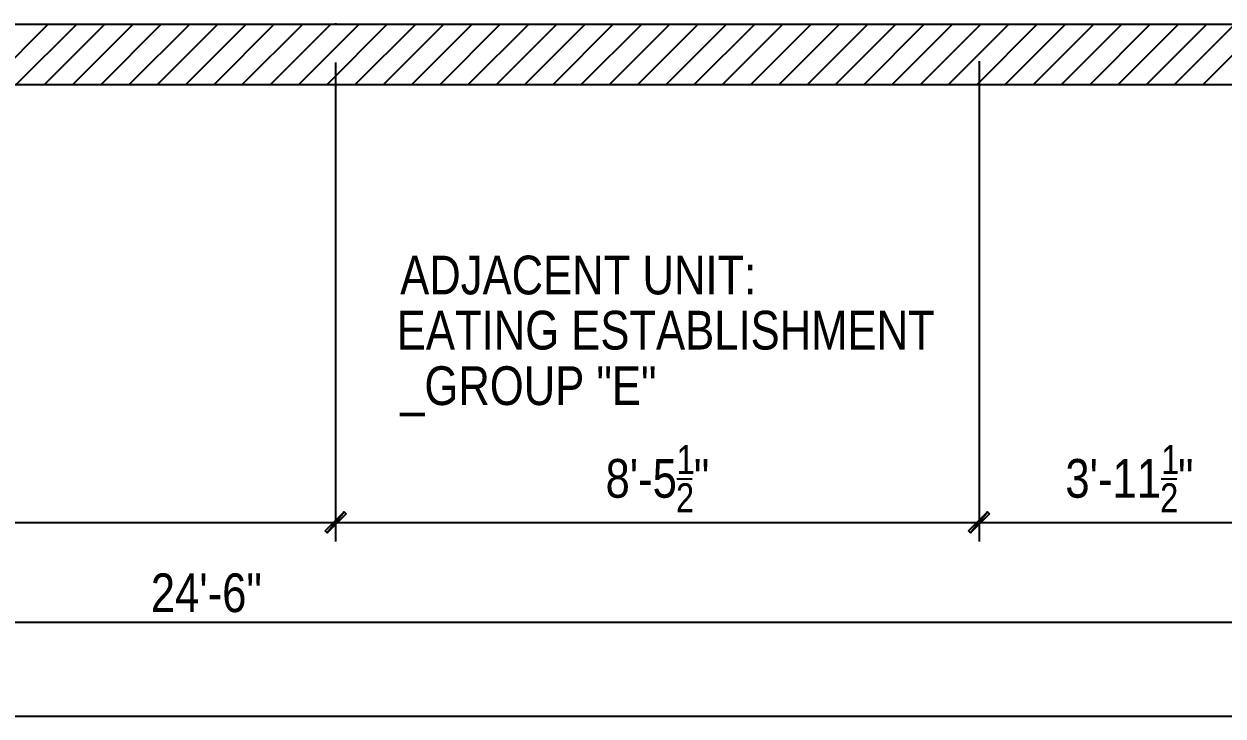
# Model space of a CAD drawing. Header units: millimetres. Extents: x -2604 to 15910, y -8758 to 4238.
# Drawn here: x 8570 to 13371, y -8217 to -5447 of the extents above; entities that cross this region are included whole.
import ezdxf
from ezdxf.enums import TextEntityAlignment as Align

# ---------------------------------------------------------------- set-up
doc = ezdxf.new("R2010")
doc.units = ezdxf.units.MM
doc.layers.add('SOURCE_TEXT', color=7, linetype='Continuous')
doc.layers.add('SOURCE_TRACE', color=8, linetype='Continuous')

msp = doc.modelspace()

# ---------------------------------------------------------------- linework, layer by layer
at = {"layer": 'SOURCE_TRACE'}
for p, q in [((13596.8, -5449.8), (6123.1, -5449.8)), ((8426, -5689.6), (8665.8, -5449.8)), ((8538.5, -5689.6), (8779.6, -5449.8)), ((8652.3, -5689.6), (8892, -5449.8)), ((8764.7, -5689.6), (9005.8, -5449.8)), ((8878.5, -5689.6), (9118.3, -5449.8)), ((8990.9, -5689.6), (9232.1, -5449.8)), ((9104.7, -5689.6), (9344.5, -5449.8)), ((9217.2, -5689.6), (9458.3, -5449.8)), ((9330.9, -5689.6), (9570.7, -5449.8)), ((9443.4, -5689.6), (9684.5, -5449.8)), ((9557.2, -5689.6), (9796.9, -5449.8)), ((9669.6, -5689.6), (9910.7, -5449.8)), ((9783.4, -5689.6), (10023.2, -5449.8)), ((9817.3, -5444.4), (9817.3, -5449.8)), ((9895.8, -5689.6), (10137, -5449.8)), ((10009.6, -5689.6), (10249.4, -5449.8)), ((10122.1, -5689.6), (10363.2, -5449.8)), ((10235.9, -5689.6), (10475.6, -5449.8)), ((10348.3, -5689.6), (10589.4, -5449.8)), ((10462.1, -5689.6), (10701.9, -5449.8)), ((10574.5, -5689.6), (10815.7, -5449.8)), ((10688.3, -5689.6), (10928.1, -5449.8)), ((10800.8, -5689.6), (11041.9, -5449.8)), ((10914.5, -5689.6), (11154.3, -5449.8)), ((11027, -5689.6), (11268.1, -5449.8)), ((11140.8, -5689.6), (11380.6, -5449.8)), ((11253.2, -5689.6), (11494.3, -5449.8)), ((11367, -5689.6), (11606.8, -5449.8)), ((11479.4, -5689.6), (11720.6, -5449.8)), ((11593.2, -5689.6), (11833, -5449.8)), ((11707, -5689.6), (11946.8, -5449.8)), ((11819.5, -5689.6), (12059.2, -5449.8)), ((11933.3, -5689.6), (12173, -5449.8)), ((12045.7, -5689.6), (12285.5, -5449.8)), ((12159.5, -5689.6), (12399.3, -5449.8)), ((12271.9, -5689.6), (12511.7, -5449.8)), ((12385.7, -5689.6), (12625.5, -5449.8)), ((12498.2, -5689.6), (12737.9, -5449.8)), ((12611.9, -5689.6), (12851.7, -5449.8)), ((12724.4, -5689.6), (12964.2, -5449.8)), ((12838.2, -5689.6), (13078, -5449.8)), ((12950.6, -5689.6), (13190.4, -5449.8)), ((13064.4, -5689.6), (13304.2, -5449.8)), ((13176.8, -5689.6), (13416.6, -5449.8)), ((13290.6, -5689.6), (13530.4, -5449.8)), ((9817.3, -5601.5), (9817.3, -7518.4)), ((9817.3, -5601.5), (9817.3, -7518.4)), ((12393.8, -5596.1), (12393.8, -7518.4)), ((12393.8, -5601.5), (12393.8, -7518.4)), ((6362.9, -5689.6), (13596.8, -5689.6)), ((11184.1, -7267.8), (11245.1, -7267.8)), ((13122.7, -7267.8), (13185, -7267.8)), ((9851.1, -7400.5), (9775.3, -7476.4)), ((9775.3, -7476.4), (9851.1, -7400.5)), ((9783.4, -7484.5), (9851.1, -7400.5)), ((9783.4, -7484.5), (9851.1, -7400.5)), ((9851.1, -7400.5), (9783.4, -7484.5)), ((9851.1, -7400.5), (9783.4, -7484.5)), ((9859.3, -7408.7), (9783.4, -7484.5)), ((9783.4, -7484.5), (9859.3, -7408.7)), ((9851.1, -7400.5), (9859.3, -7408.7)), ((9859.3, -7408.7), (9851.1, -7400.5)), ((12351.9, -7476.4), (12427.7, -7400.5)), ((12427.7, -7400.5), (12351.9, -7476.4)), ((12427.7, -7400.5), (12360, -7484.5)), ((12427.7, -7400.5), (12360, -7484.5)), ((12360, -7484.5), (12427.7, -7400.5)), ((12360, -7484.5), (12427.7, -7400.5)), ((12360, -7484.5), (12435.8, -7408.7)), ((12435.8, -7408.7), (12360, -7484.5)), ((12435.8, -7408.7), (12427.7, -7400.5)), ((12427.7, -7400.5), (12435.8, -7408.7)), ((6047.2, -7442.5), (9893.1, -7442.5)), ((9741.4, -7442.5), (12469.7, -7442.5)), ((9775.3, -7476.4), (9783.4, -7484.5)), ((9783.4, -7484.5), (9775.3, -7476.4)), ((12318, -7442.5), (13674, -7442.5)), ((12360, -7484.5), (12351.9, -7476.4)), ((12351.9, -7476.4), (12360, -7484.5)), ((6047.2, -7842.2), (13672.7, -7842.2)), ((-75.9, -8217.4), (13672.7, -8217.4))]:
    msp.add_line(p, q, dxfattribs=at)

# ---------------------------------------------------------------- texts
at = {"layer": 'SOURCE_TEXT'}
for s, height, p, p2 in [('ADJACENT UNIT:', 154.991, (10076, -6529.5), (11501.8, -6529.5)), ('EATING ESTABLISHMENT', 154.991, (10062.5, -6750.3), (12216.2, -6750.3)), ('_GROUP "E"', 154.99, (10076, -6972.5), (11102.2, -6972.5)), ('1', 116.2, (11182.8, -7248.8), (11255.6, -7248.8)), ('1', 116.2, (13122.7, -7248.8), (13195.5, -7248.8)), ("8'-5", 154.99, (10898.3, -7343.6), (11184, -7343.6)), ('"', 155, (11251.9, -7343.6), (11313.8, -7343.6)), ("3'-11", 154.99, (12739.3, -7343.6), (13122.1, -7343.6)), ('"', 155, (13190.4, -7343.6), (13252.3, -7343.6)), ('2', 116.2, (11180.1, -7401.9), (11252.9, -7401.9)), ('2', 116.2, (13118.6, -7401.9), (13191.4, -7401.9)), ('24\'-6"', 154.99, (9077.6, -7801.5), (9522.4, -7801.5))]:
    msp.add_text(s, height=height, dxfattribs=at).set_placement(p, p2, align=Align.FIT)

doc.saveas('drawing.dxf')
